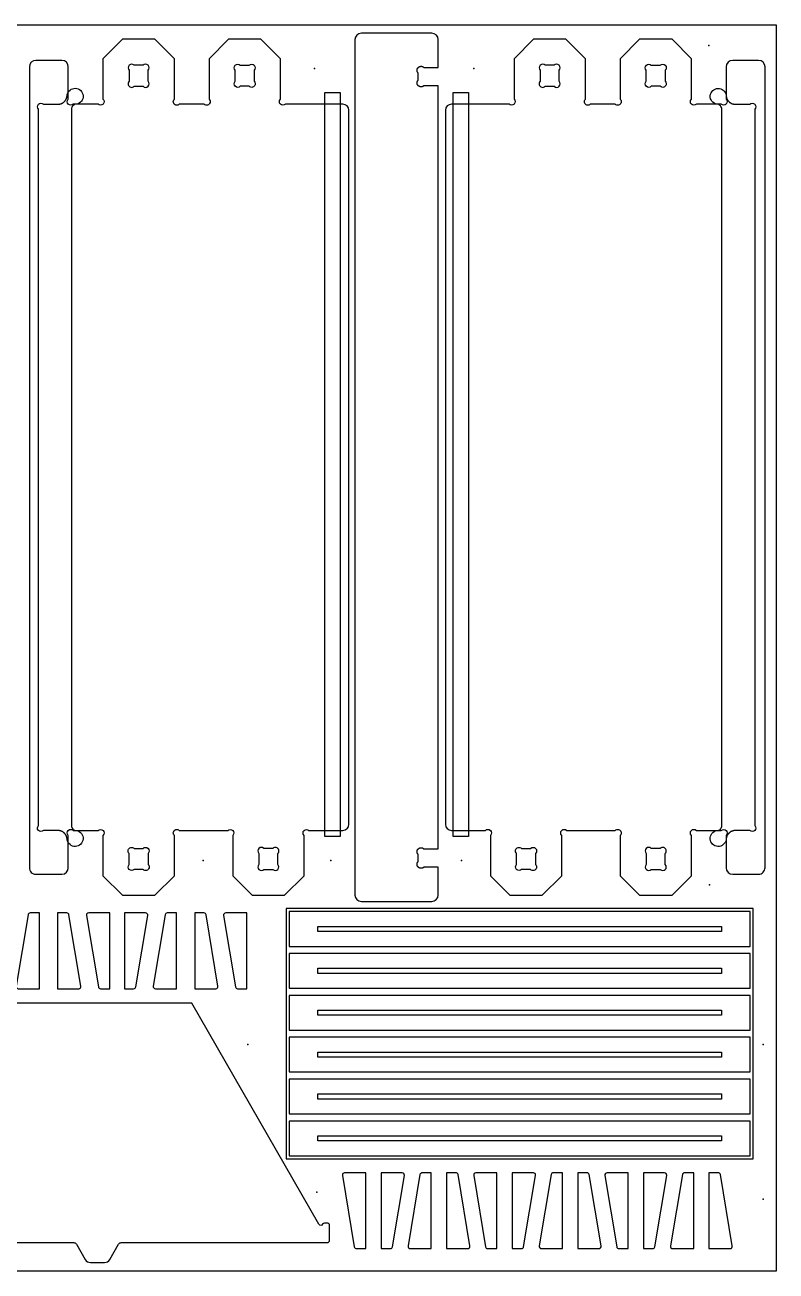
# Model space of a CAD drawing. Header units: millimetres. Extents: x 0 to 2438, y 0 to 1220.
# Drawn here: x 1702 to 2438, y 0 to 1220 of the extents above; entities that cross this region are included whole.
import ezdxf

# ---------------------------------------------------------------- set-up
doc = ezdxf.new("R2010")
doc.units = ezdxf.units.MM
doc.header["$MEASUREMENT"] = 0
for name, color, linetype, true_color in [('Board Fixings', 6, 'Continuous', 0xff00ff), ('Pockets 10mm', 5, 'Continuous', 0x0000ff), ('Pockets 5mm', 4, 'Continuous', 0x00ffff), ('Profile - inside', 30, 'Continuous', 0xff7f00), ('Profile - outside', 18, 'Continuous', 0x000000), ('Stock Perimeter', 1, 'Continuous', 0xff0007)]:
    doc.layers.add(name, color=color, linetype=linetype, true_color=true_color)

msp = doc.modelspace()

# ---------------------------------------------------------------- linework, layer by layer
at = {"layer": 'Board Fixings'}
for p in [(2372.1, 1199.8), (1985.9, 1177.3), (2141.9, 1177.3), (1876.9, 402.1), (2001.9, 402.1), (2129.9, 402.1), (2372.9, 378.1), (1920.6, 221.7), (2425.3, 221.7), (1988.4, 77.4), (2425.3, 70.3)]:
    msp.add_point(p, dxfattribs=at)
at = {"layer": 'Pockets 10mm'}
for points in [[(1748, 1137.4), (1748, 436.3, 0.414214), (1753, 431.3, -1.921458), (1743.8, 422.3), (1743.8, 422.5), (1743.8, 422.8), (1743.8, 423), (1743.7, 423.2), (1743.7, 423.4), (1743.7, 423.6), (1743.6, 423.9), (1743.6, 424.1), (1743.6, 424.3), (1743.5, 424.5), (1743.5, 424.7), (1743.4, 424.9), (1743.3, 425.1), (1743.3, 425.4), (1743.2, 425.6), (1743.1, 425.8), (1743, 426), (1742.9, 426.2), (1742.8, 426.4), (1742.7, 426.6), (1742.6, 426.8), (1742.5, 426.9), (1742.4, 427.1), (1742.3, 427.3), (1742.1, 427.5), (1742, 427.7), (1741.9, 427.9), (1741.7, 428), (1741.6, 428.2), (1741.5, 428.4), (1741.3, 428.5), (1741.1, 428.7), (1741, 428.8), (1740.8, 429), (1740.7, 429.1), (1740.5, 429.3), (1740.3, 429.4), (1740.1, 429.5), (1740, 429.7), (1739.8, 429.8), (1739.6, 429.9), (1739.4, 430), (1739.2, 430.2), (1739, 430.3), (1738.8, 430.4), (1738.6, 430.5), (1738.4, 430.5), (1738.2, 430.6), (1738, 430.7), (1737.8, 430.8), (1737.6, 430.9), (1737.4, 430.9), (1737.2, 431), (1737, 431.1), (1736.8, 431.1), (1736.5, 431.1), (1736.3, 431.2), (1736.1, 431.2), (1735.9, 431.3), (1735.7, 431.3), (1735.5, 431.3), (1735.2, 431.3), (1735, 431.3), (1734.7, 431.3), (1720.5, 431.3, -0.999999), (1715.7, 436.2, -0.000192), (1715.7, 1137.5, -0.999984), (1720.5, 1142.3), (1734.7, 1142.4), (1735, 1142.4), (1735.2, 1142.4), (1735.5, 1142.4), (1735.7, 1142.4), (1735.9, 1142.4), (1736.1, 1142.5), (1736.3, 1142.5), (1736.5, 1142.5), (1736.8, 1142.6), (1737, 1142.6), (1737.2, 1142.7), (1737.4, 1142.7), (1737.6, 1142.8), (1737.8, 1142.9), (1738, 1143), (1738.2, 1143), (1738.4, 1143.1), (1738.6, 1143.2), (1738.8, 1143.3), (1739, 1143.4), (1739.2, 1143.5), (1739.4, 1143.6), (1739.6, 1143.8), (1739.8, 1143.9), (1740, 1144), (1740.1, 1144.1), (1740.3, 1144.3), (1740.5, 1144.4), (1740.7, 1144.5), (1740.8, 1144.7), (1741, 1144.8), (1741.1, 1145), (1741.3, 1145.2), (1741.5, 1145.3), (1741.6, 1145.5), (1741.7, 1145.7), (1741.9, 1145.8), (1742, 1146), (1742.1, 1146.2), (1742.3, 1146.4), (1742.4, 1146.5), (1742.5, 1146.7), (1742.6, 1146.9), (1742.7, 1147.1), (1742.8, 1147.3), (1742.9, 1147.5), (1743, 1147.7), (1743.1, 1147.9), (1743.2, 1148.1), (1743.3, 1148.3), (1743.3, 1148.5), (1743.4, 1148.7), (1743.5, 1149), (1743.5, 1149.2), (1743.6, 1149.4), (1743.6, 1149.6), (1743.6, 1149.8), (1743.7, 1150), (1743.7, 1150.3), (1743.7, 1150.5), (1743.8, 1150.7), (1743.8, 1150.9), (1743.8, 1151.1), (1743.8, 1151.4, -1.921458), (1753, 1142.4, 0.414214), (1748, 1137.4)], [(2417.2, 1137.5, -0.000192), (2417.2, 436.2, -0.999999), (2412.3, 431.3), (2398.1, 431.3), (2397.9, 431.3), (2397.6, 431.3), (2397.4, 431.3), (2397.2, 431.3), (2397, 431.2), (2396.8, 431.2), (2396.5, 431.2), (2396.3, 431.1), (2396.1, 431.1), (2395.9, 431), (2395.7, 431), (2395.5, 430.9), (2395.3, 430.8), (2395, 430.8), (2394.8, 430.7), (2394.6, 430.6), (2394.4, 430.5), (2394.2, 430.4), (2394, 430.3), (2393.8, 430.2), (2393.6, 430.1), (2393.4, 430), (2393.3, 429.9), (2393.1, 429.8), (2392.9, 429.7), (2392.7, 429.5), (2392.5, 429.4), (2392.4, 429.3), (2392.2, 429.1), (2392, 429), (2391.9, 428.8), (2391.7, 428.7), (2391.6, 428.5), (2391.4, 428.3), (2391.3, 428.2), (2391.1, 428), (2391, 427.8), (2390.9, 427.7), (2390.7, 427.5), (2390.6, 427.3), (2390.5, 427.1), (2390.4, 426.9), (2390.2, 426.7), (2390.1, 426.5), (2390, 426.3), (2389.9, 426.2), (2389.9, 426), (2389.8, 425.7), (2389.7, 425.5), (2389.6, 425.3), (2389.5, 425.1), (2389.5, 424.9), (2389.4, 424.7), (2389.4, 424.5), (2389.3, 424.3), (2389.3, 424.1), (2389.2, 423.8), (2389.2, 423.6), (2389.1, 423.4), (2389.1, 423.2), (2389.1, 423), (2389.1, 422.7), (2389.1, 422.5), (2389.1, 422.3, -1.921458), (2379.9, 431.3, 0.414214), (2384.9, 436.3), (2384.9, 786.8), (2384.9, 1137.4, 0.414214), (2379.9, 1142.4, -1.921458), (2389.1, 1151.3), (2389.1, 1151.1), (2389.1, 1150.9), (2389.1, 1150.7), (2389.1, 1150.5), (2389.1, 1150.2), (2389.2, 1150), (2389.2, 1149.8), (2389.3, 1149.6), (2389.3, 1149.4), (2389.4, 1149.2), (2389.4, 1148.9), (2389.5, 1148.7), (2389.5, 1148.5), (2389.6, 1148.3), (2389.7, 1148.1), (2389.8, 1147.9), (2389.9, 1147.7), (2389.9, 1147.5), (2390, 1147.3), (2390.1, 1147.1), (2390.2, 1146.9), (2390.4, 1146.7), (2390.5, 1146.5), (2390.6, 1146.3), (2390.7, 1146.2), (2390.9, 1146), (2391, 1145.8), (2391.1, 1145.6), (2391.3, 1145.5), (2391.4, 1145.3), (2391.6, 1145.1), (2391.7, 1145), (2391.9, 1144.8), (2392, 1144.7), (2392.2, 1144.5), (2392.4, 1144.4), (2392.5, 1144.2), (2392.7, 1144.1), (2392.9, 1144), (2393.1, 1143.9), (2393.3, 1143.7), (2393.4, 1143.6), (2393.6, 1143.5), (2393.8, 1143.4), (2394, 1143.3), (2394.2, 1143.2), (2394.4, 1143.1), (2394.6, 1143), (2394.8, 1142.9), (2395, 1142.9), (2395.3, 1142.8), (2395.5, 1142.7), (2395.7, 1142.7), (2395.9, 1142.6), (2396.1, 1142.6), (2396.3, 1142.5), (2396.5, 1142.5), (2396.8, 1142.4), (2397, 1142.4), (2397.2, 1142.4), (2397.4, 1142.4), (2397.6, 1142.4), (2397.9, 1142.3), (2398.1, 1142.3), (2412.3, 1142.3, -0.999984), (2417.2, 1137.5)]]:
    msp.add_lwpolyline(points, format="xyb", dxfattribs=at)
for points in [[(1996.2, 1153.8), (2011, 1153.8), (2011, 425.6), (1996.2, 425.6), (1996.2, 1153.8)], [(2136.7, 1153.8), (2136.7, 425.6), (2121.9, 425.6), (2121.9, 1153.8), (2136.7, 1153.8)]]:
    msp.add_lwpolyline(points, dxfattribs=at)
at = {"layer": 'Pockets 5mm'}
for points in [[(2415.6, 354.9), (1958.3, 354.9), (1958.3, 109.9), (2415.6, 109.9), (2415.6, 354.9)], [(2384.6, 332.4), (1989.2, 332.4), (1989.2, 337.4), (2384.6, 337.4), (2384.6, 332.4)], [(2384.6, 296.4), (2384.6, 291.4), (1989.2, 291.4), (1989.2, 296.4), (2384.6, 296.4)], [(2384.6, 250.4), (1989.2, 250.4), (1989.2, 255.4), (2384.6, 255.4), (2384.6, 250.4)], [(2384.6, 214.4), (2384.6, 209.4), (1989.2, 209.4), (1989.2, 214.4), (2384.6, 214.4)], [(2384.6, 168.4), (1989.2, 168.4), (1989.2, 173.4), (2384.6, 173.4), (2384.6, 168.4)], [(2384.6, 132.4), (2384.6, 127.4), (1989.2, 127.4), (1989.2, 132.4), (2384.6, 132.4)]]:
    msp.add_lwpolyline(points, dxfattribs=at)
at = {"layer": 'Profile - inside'}
for points in [[(1809.4, 1159.9), (1818.2, 1159.9, 0.99999), (1823.1, 1164.8), (1823.1, 1175.7, 1), (1818.2, 1180.5), (1809.4, 1180.5, 0.999999), (1804.5, 1175.7), (1804.5, 1164.8, 1.000009), (1809.4, 1159.9)], [(1922.1, 1159.9), (1913.3, 1159.9, -0.99999), (1908.4, 1164.8), (1908.4, 1175.7, -1), (1913.3, 1180.5), (1922.1, 1180.5, -0.999999), (1927, 1175.7), (1927, 1164.8, -1.000009), (1922.1, 1159.9)], [(2211.9, 1159.9), (2220.7, 1159.9, 0.99999), (2225.6, 1164.8), (2225.6, 1175.7, 1), (2220.7, 1180.5), (2211.9, 1180.5, 0.999999), (2207, 1175.7), (2207, 1164.8, 1.000009), (2211.9, 1159.9)], [(2324.6, 1159.9), (2315.8, 1159.9, -0.99999), (2310.9, 1164.8), (2310.9, 1175.7, -1), (2315.8, 1180.5), (2324.6, 1180.5, -0.999999), (2329.5, 1175.7), (2329.5, 1164.8, -1.000009), (2324.6, 1159.9)], [(1809.4, 413.8), (1818.2, 413.8, -0.99999), (1823.1, 408.9), (1823.1, 398, -1), (1818.2, 393.2), (1809.4, 393.2, -0.999999), (1804.5, 398), (1804.5, 408.9, -1.000009), (1809.4, 413.8)], [(1945.3, 413.8), (1936.4, 413.8, 0.99999), (1931.5, 408.9), (1931.5, 398, 1), (1936.4, 393.2), (1945.3, 393.2, 0.999999), (1950.1, 398), (1950.1, 408.9, 1.000009), (1945.3, 413.8)], [(2188.7, 413.8), (2197.6, 413.8, -0.99999), (2202.5, 408.9), (2202.5, 398, -1), (2197.6, 393.2), (2188.7, 393.2, -0.999999), (2183.9, 398), (2183.9, 408.9, -1.000009), (2188.7, 413.8)], [(2324.6, 413.8), (2315.8, 413.8, 0.99999), (2310.9, 408.9), (2310.9, 398, 1), (2315.8, 393.2), (2324.6, 393.2, 0.999999), (2329.5, 398), (2329.5, 408.9, 1.000009), (2324.6, 413.8)]]:
    msp.add_lwpolyline(points, format="xyb", dxfattribs=at)
at = {"layer": 'Profile - outside'}
for points in [[(2093, 1160.4), (2093, 1160.4), (2093, 1160.4), (2093, 1160.4), (2093, 1160.3), (2092.9, 1160.3), (2092.9, 1160.3), (2092.9, 1160.3), (2092.9, 1160.3), (2092.9, 1160.2), (2092.9, 1160.2), (2092.8, 1160.2), (2092.8, 1160.1), (2092.7, 1160.1), (2092.7, 1160.1), (2092.7, 1160), (2092.6, 1160), (2092.6, 1160), (2092.5, 1159.9), (2092.5, 1159.9), (2092.4, 1159.9), (2092.4, 1159.9), (2092.3, 1159.8), (2092.2, 1159.8), (2092.1, 1159.7), (2092.1, 1159.7), (2092, 1159.7), (2091.9, 1159.6), (2091.8, 1159.6), (2091.7, 1159.6), (2091.6, 1159.5), (2091.5, 1159.5), (2091.4, 1159.5), (2091.4, 1159.4), (2091.3, 1159.4), (2091.2, 1159.4), (2091.1, 1159.4), (2091, 1159.4), (2090.9, 1159.4), (2090.8, 1159.3), (2090.7, 1159.3), (2090.6, 1159.3), (2090.5, 1159.3), (2090.4, 1159.3), (2090.3, 1159.3), (2090.2, 1159.3), (2090.1, 1159.3), (2090, 1159.3), (2089.9, 1159.4), (2089.8, 1159.4), (2089.7, 1159.4), (2089.6, 1159.4), (2089.5, 1159.4), (2089.4, 1159.5), (2089.3, 1159.5), (2089.2, 1159.5), (2089.1, 1159.5), (2089, 1159.6), (2088.9, 1159.6), (2088.8, 1159.7), (2088.7, 1159.7), (2088.6, 1159.7), (2088.5, 1159.8), (2088.5, 1159.8), (2088.4, 1159.9), (2088.3, 1159.9), (2088.2, 1160), (2088.1, 1160.1), (2088, 1160.1), (2088, 1160.2), (2087.9, 1160.2), (2087.8, 1160.3), (2087.7, 1160.4), (2087.7, 1160.4), (2087.6, 1160.5), (2087.5, 1160.6), (2087.5, 1160.6), (2087.4, 1160.7), (2087.4, 1160.8), (2087.3, 1160.8), (2087.2, 1160.9), (2087.2, 1161), (2087.1, 1161.1), (2087.1, 1161.1), (2087, 1161.2), (2087, 1161.3), (2086.9, 1161.4), (2086.9, 1161.5), (2086.9, 1161.5), (2086.8, 1161.6), (2086.8, 1161.7), (2086.8, 1161.7), (2086.7, 1161.8), (2086.7, 1161.9), (2086.7, 1162), (2086.7, 1162), (2086.6, 1162.1), (2086.6, 1162.2), (2086.6, 1162.2), (2086.6, 1162.3), (2086.6, 1162.4), (2086.5, 1162.5), (2086.5, 1162.6), (2086.5, 1162.6), (2086.5, 1162.7), (2086.5, 1162.8), (2086.5, 1162.9), (2086.5, 1162.9), (2086.5, 1163), (2086.5, 1163.1), (2086.5, 1163.2), (2086.5, 1163.3), (2086.5, 1163.3), (2086.5, 1163.4), (2086.5, 1163.5), (2086.5, 1163.6), (2086.5, 1163.7), (2086.5, 1163.7), (2086.5, 1163.8), (2086.5, 1163.9), (2086.5, 1164), (2086.5, 1164.1), (2086.6, 1164.1), (2086.6, 1164.2), (2086.6, 1164.3), (2086.6, 1164.4), (2086.7, 1164.4), (2086.7, 1164.5), (2086.7, 1164.6), (2086.7, 1164.7), (2086.8, 1164.7), (2086.8, 1164.8), (2086.8, 1164.9), (2086.9, 1164.9), (2086.9, 1165), (2086.9, 1165.1), (2087, 1165.2), (2087, 1165.2), (2087.1, 1165.3), (2087.1, 1165.3), (2087.2, 1165.4), (2087.2, 1165.5), (2087.2, 1165.5), (2087.3, 1165.6), (2087.3, 1165.6), (2087.4, 1165.7), (2087.4, 1165.8), (2087.5, 1165.8), (2087.6, 1165.9), (2087.6, 1173), (2087.5, 1173), (2087.4, 1173.1), (2087.4, 1173.1), (2087.3, 1173.2), (2087.3, 1173.2), (2087.3, 1173.3), (2087.2, 1173.4), (2087.2, 1173.4), (2087.1, 1173.5), (2087.1, 1173.5), (2087, 1173.6), (2087, 1173.7), (2086.9, 1173.7), (2086.9, 1173.8), (2086.9, 1173.9), (2086.8, 1173.9), (2086.8, 1174), (2086.8, 1174.1), (2086.7, 1174.2), (2086.7, 1174.2), (2086.7, 1174.3), (2086.7, 1174.4), (2086.6, 1174.5), (2086.6, 1174.5), (2086.6, 1174.6), (2086.6, 1174.7), (2086.5, 1174.8), (2086.5, 1174.8), (2086.5, 1174.9), (2086.5, 1175), (2086.5, 1175.1), (2086.5, 1175.2), (2086.5, 1175.2), (2086.5, 1175.3), (2086.5, 1175.4), (2086.5, 1175.5), (2086.5, 1175.6), (2086.5, 1175.6), (2086.5, 1175.7), (2086.5, 1175.8), (2086.5, 1175.9), (2086.5, 1176), (2086.5, 1176), (2086.5, 1176.1), (2086.5, 1176.2), (2086.5, 1176.3), (2086.5, 1176.3), (2086.6, 1176.4), (2086.6, 1176.5), (2086.6, 1176.6), (2086.6, 1176.6), (2086.6, 1176.7), (2086.7, 1176.8), (2086.7, 1176.9), (2086.7, 1176.9), (2086.7, 1177), (2086.8, 1177.1), (2086.8, 1177.1), (2086.8, 1177.2), (2086.9, 1177.3), (2086.9, 1177.3), (2086.9, 1177.4), (2087, 1177.5), (2087, 1177.6), (2087.1, 1177.7), (2087.1, 1177.8), (2087.2, 1177.8), (2087.2, 1177.9), (2087.3, 1178), (2087.4, 1178), (2087.4, 1178.1), (2087.5, 1178.2), (2087.5, 1178.3), (2087.6, 1178.3), (2087.7, 1178.4), (2087.7, 1178.5), (2087.8, 1178.5), (2087.9, 1178.6), (2088, 1178.6), (2088, 1178.7), (2088.1, 1178.8), (2088.2, 1178.8), (2088.3, 1178.9), (2088.4, 1178.9), (2088.5, 1179), (2088.5, 1179), (2088.6, 1179.1), (2088.7, 1179.1), (2088.8, 1179.2), (2088.9, 1179.2), (2089, 1179.2), (2089.1, 1179.3), (2089.2, 1179.3), (2089.3, 1179.3), (2089.4, 1179.4), (2089.5, 1179.4), (2089.6, 1179.4), (2089.7, 1179.4), (2089.8, 1179.4), (2089.9, 1179.5), (2090, 1179.5), (2090.1, 1179.5), (2090.2, 1179.5), (2090.3, 1179.5), (2090.4, 1179.5), (2090.5, 1179.5), (2090.6, 1179.5), (2090.7, 1179.5), (2090.8, 1179.5), (2090.9, 1179.5), (2091, 1179.5), (2091.1, 1179.4), (2091.2, 1179.4), (2091.3, 1179.4), (2091.4, 1179.4), (2091.5, 1179.4), (2091.5, 1179.3), (2091.6, 1179.3), (2091.7, 1179.3), (2091.8, 1179.2), (2091.9, 1179.2), (2092, 1179.2), (2092.1, 1179.1), (2092.1, 1179.1), (2092.2, 1179.1), (2092.3, 1179), (2092.4, 1179), (2092.4, 1178.9), (2092.5, 1178.9), (2092.5, 1178.9), (2092.6, 1178.8), (2092.6, 1178.8), (2092.7, 1178.8), (2092.7, 1178.7), (2092.7, 1178.7), (2092.8, 1178.7), (2092.8, 1178.6), (2092.9, 1178.6), (2092.9, 1178.6), (2092.9, 1178.6), (2092.9, 1178.5), (2092.9, 1178.5), (2092.9, 1178.5), (2093, 1178.5), (2093, 1178.5), (2093, 1178.4), (2093, 1178.4), (2093, 1178.4), (2107.2, 1178.4), (2107.2, 1205.6, 0.414213), (2100.9, 1211.9), (2032, 1211.9, 0.414123), (2025.6, 1205.6), (2025.6, 368, 0.404917), (2032, 361.9), (2100.9, 361.9, 0.403868), (2107.2, 368), (2107.2, 395.4), (2093, 395.4), (2093, 395.4), (2093, 395.3), (2093, 395.3), (2093, 395.3), (2092.9, 395.3), (2092.9, 395.3), (2092.9, 395.2), (2092.9, 395.2), (2092.9, 395.2), (2092.9, 395.2), (2092.8, 395.2), (2092.8, 395.1), (2092.7, 395.1), (2092.7, 395.1), (2092.7, 395), (2092.6, 395), (2092.6, 394.9), (2092.5, 394.9), (2092.5, 394.9), (2092.4, 394.9), (2092.4, 394.8), (2092.3, 394.8), (2092.2, 394.7), (2092.1, 394.7), (2092.1, 394.7), (2092, 394.6), (2091.9, 394.6), (2091.8, 394.6), (2091.7, 394.5), (2091.6, 394.5), (2091.5, 394.5), (2091.5, 394.4), (2091.4, 394.4), (2091.3, 394.4), (2091.2, 394.4), (2091.1, 394.4), (2091, 394.3), (2090.9, 394.3), (2090.8, 394.3), (2090.7, 394.3), (2090.6, 394.3), (2090.5, 394.3), (2090.4, 394.3), (2090.3, 394.3), (2090.2, 394.3), (2090.1, 394.3), (2090, 394.3), (2089.9, 394.3), (2089.8, 394.3), (2089.7, 394.4), (2089.6, 394.4), (2089.5, 394.4), (2089.4, 394.4), (2089.3, 394.5), (2089.2, 394.5), (2089.1, 394.5), (2089, 394.6), (2088.9, 394.6), (2088.8, 394.6), (2088.7, 394.7), (2088.6, 394.7), (2088.5, 394.8), (2088.5, 394.8), (2088.4, 394.9), (2088.3, 394.9), (2088.2, 395), (2088.1, 395), (2088, 395.1), (2088, 395.1), (2087.9, 395.2), (2087.8, 395.3), (2087.7, 395.3), (2087.7, 395.4), (2087.6, 395.5), (2087.5, 395.5), (2087.5, 395.6), (2087.4, 395.7), (2087.4, 395.7), (2087.3, 395.8), (2087.2, 395.9), (2087.2, 396), (2087.1, 396), (2087.1, 396.1), (2087, 396.2), (2087, 396.3), (2086.9, 396.4), (2086.9, 396.4), (2086.9, 396.5), (2086.8, 396.6), (2086.8, 396.6), (2086.8, 396.7), (2086.7, 396.8), (2086.7, 396.9), (2086.7, 396.9), (2086.7, 397), (2086.6, 397.1), (2086.6, 397.1), (2086.6, 397.2), (2086.6, 397.3), (2086.6, 397.4), (2086.5, 397.4), (2086.5, 397.5), (2086.5, 397.6), (2086.5, 397.7), (2086.5, 397.8), (2086.5, 397.8), (2086.5, 397.9), (2086.5, 398), (2086.5, 398.1), (2086.5, 398.2), (2086.5, 398.2), (2086.5, 398.3), (2086.5, 398.4), (2086.5, 398.5), (2086.5, 398.6), (2086.5, 398.6), (2086.5, 398.7), (2086.5, 398.8), (2086.5, 398.9), (2086.5, 398.9), (2086.5, 399), (2086.6, 399.1), (2086.6, 399.2), (2086.6, 399.3), (2086.6, 399.3), (2086.7, 399.4), (2086.7, 399.5), (2086.7, 399.6), (2086.7, 399.6), (2086.8, 399.7), (2086.8, 399.8), (2086.8, 399.8), (2086.9, 399.9), (2086.9, 400), (2086.9, 400.1), (2087, 400.1), (2087, 400.2), (2087.1, 400.3), (2087.1, 400.3), (2087.2, 400.4), (2087.2, 400.4), (2087.3, 400.5), (2087.3, 400.6), (2087.3, 400.6), (2087.4, 400.7), (2087.4, 400.7), (2087.5, 400.8), (2087.6, 400.8), (2087.6, 407.9), (2087.5, 408), (2087.4, 408), (2087.4, 408.1), (2087.3, 408.1), (2087.3, 408.2), (2087.2, 408.3), (2087.2, 408.3), (2087.2, 408.4), (2087.1, 408.4), (2087.1, 408.5), (2087, 408.6), (2087, 408.6), (2086.9, 408.7), (2086.9, 408.8), (2086.9, 408.8), (2086.8, 408.9), (2086.8, 409), (2086.8, 409.1), (2086.7, 409.1), (2086.7, 409.2), (2086.7, 409.3), (2086.7, 409.3), (2086.6, 409.4), (2086.6, 409.5), (2086.6, 409.6), (2086.6, 409.7), (2086.5, 409.7), (2086.5, 409.8), (2086.5, 409.9), (2086.5, 410), (2086.5, 410), (2086.5, 410.1), (2086.5, 410.2), (2086.5, 410.3), (2086.5, 410.4), (2086.5, 410.4), (2086.5, 410.5), (2086.5, 410.6), (2086.5, 410.7), (2086.5, 410.8), (2086.5, 410.8), (2086.5, 410.9), (2086.5, 411), (2086.5, 411.1), (2086.5, 411.2), (2086.5, 411.2), (2086.5, 411.3), (2086.6, 411.4), (2086.6, 411.5), (2086.6, 411.5), (2086.6, 411.6), (2086.6, 411.7), (2086.7, 411.8), (2086.7, 411.8), (2086.7, 411.9), (2086.7, 412), (2086.8, 412), (2086.8, 412.1), (2086.8, 412.2), (2086.9, 412.2), (2086.9, 412.3), (2086.9, 412.4), (2087, 412.5), (2087, 412.6), (2087.1, 412.6), (2087.1, 412.7), (2087.2, 412.8), (2087.2, 412.9), (2087.3, 412.9), (2087.4, 413), (2087.4, 413.1), (2087.5, 413.2), (2087.5, 413.2), (2087.6, 413.3), (2087.7, 413.4), (2087.7, 413.4), (2087.8, 413.5), (2087.9, 413.6), (2088, 413.6), (2088, 413.7), (2088.1, 413.7), (2088.2, 413.8), (2088.3, 413.8), (2088.4, 413.9), (2088.5, 413.9), (2088.5, 414), (2088.6, 414), (2088.7, 414.1), (2088.8, 414.1), (2088.9, 414.2), (2089, 414.2), (2089.1, 414.2), (2089.2, 414.3), (2089.3, 414.3), (2089.4, 414.3), (2089.5, 414.4), (2089.6, 414.4), (2089.7, 414.4), (2089.8, 414.4), (2089.9, 414.4), (2090, 414.4), (2090.1, 414.5), (2090.2, 414.5), (2090.3, 414.5), (2090.4, 414.5), (2090.5, 414.5), (2090.6, 414.5), (2090.7, 414.5), (2090.8, 414.4), (2090.9, 414.4), (2091, 414.4), (2091.1, 414.4), (2091.2, 414.4), (2091.3, 414.4), (2091.4, 414.3), (2091.4, 414.3), (2091.5, 414.3), (2091.6, 414.3), (2091.7, 414.2), (2091.8, 414.2), (2091.9, 414.2), (2092, 414.1), (2092.1, 414.1), (2092.1, 414.1), (2092.2, 414), (2092.3, 414), (2092.4, 413.9), (2092.4, 413.9), (2092.5, 413.9), (2092.5, 413.8), (2092.6, 413.8), (2092.6, 413.8), (2092.7, 413.7), (2092.7, 413.7), (2092.7, 413.7), (2092.8, 413.6), (2092.8, 413.6), (2092.9, 413.6), (2092.9, 413.5), (2092.9, 413.5), (2092.9, 413.5), (2092.9, 413.5), (2092.9, 413.5), (2093, 413.5), (2093, 413.4), (2093, 413.4), (2093, 413.4), (2093, 413.4), (2107.2, 413.4), (2107.2, 1160.4), (2093, 1160.4)], [(1713.2, 1185.3, 0.414213), (1706.8, 1178.9), (1706.8, 394.9, 0.414214), (1713.2, 388.5), (1738.6, 388.5, 0.414213), (1744.9, 394.9), (1744.9, 426.5, -1), (1749.8, 431.4), (1774.1, 431.4, -0.999999), (1778.9, 426.5), (1778.9, 386.9), (1798, 367.9), (1829.7, 367.9), (1848.8, 386.9), (1848.8, 426.5, -1), (1853.6, 431.4), (1901.1, 431.4, -1), (1905.9, 426.5), (1905.9, 386.9), (1925, 367.9), (1956.7, 367.9), (1975.8, 386.9), (1975.8, 426.5, -0.999994), (1980.6, 431.4), (2013.7, 431.4, 0.414213), (2019.7, 437.4), (2019.7, 1136.4, 0.414213), (2013.7, 1142.4), (1957.5, 1142.4, -0.999999), (1952.6, 1147.3), (1952.6, 1186.9), (1933.6, 1205.9), (1901.8, 1205.9), (1882.8, 1186.9), (1882.8, 1147.3, -1.000001), (1877.9, 1142.4), (1853.6, 1142.4, -1), (1848.8, 1147.3), (1848.8, 1186.9), (1829.7, 1205.9), (1798, 1205.9), (1778.9, 1186.9), (1778.9, 1147.3, -0.999999), (1774.1, 1142.4), (1749.8, 1142.4, -1), (1744.9, 1147.3), (1744.9, 1178.9, 0.414213), (1738.6, 1185.3), (1713.2, 1185.3)], [(2420.9, 1185.3), (2395.5, 1185.3, 0.414213), (2389.1, 1178.9), (2389.1, 1147.3, -1), (2384.3, 1142.4), (2360, 1142.4, -0.999999), (2355.1, 1147.3), (2355.1, 1186.9), (2336.1, 1205.9), (2304.3, 1205.9), (2285.3, 1186.9), (2285.3, 1147.3, -1), (2280.4, 1142.4), (2256.1, 1142.4, -1.000001), (2251.3, 1147.3), (2251.3, 1186.9), (2232.2, 1205.9), (2200.5, 1205.9), (2181.4, 1186.9), (2181.4, 1147.3, -0.999999), (2176.6, 1142.4), (2120.3, 1142.4, 0.414213), (2114.3, 1136.4), (2114.3, 437.4, 0.414213), (2120.3, 431.4), (2153.4, 431.4, -0.999994), (2158.3, 426.5), (2158.3, 386.9), (2177.3, 367.9), (2209.1, 367.9), (2228.1, 386.9), (2228.1, 426.5, -1), (2233, 431.4), (2280.4, 431.4, -1), (2285.3, 426.5), (2285.3, 386.9), (2304.3, 367.9), (2336.1, 367.9), (2355.1, 386.9), (2355.1, 426.5, -0.999999), (2360, 431.4), (2384.3, 431.4, -1), (2389.1, 426.5), (2389.1, 394.9, 0.414213), (2395.5, 388.5), (2420.9, 388.5, 0.414214), (2427.2, 394.9), (2427.2, 1178.9, 0.414213), (2420.9, 1185.3)], [(1716.7, 276.4), (1716.7, 350.6), (1707.6, 350.6, 0.366629), (1705.5, 348.7), (1693.9, 278.9, 0.463455), (1696, 276.4), (1716.7, 276.4)], [(1734.5, 276.4), (1755.1, 276.4, 0.463455), (1757.3, 278.9), (1745.6, 348.7, 0.366629), (1743.5, 350.6), (1734.5, 350.6), (1734.5, 276.4)], [(1785.5, 350.6), (1764.9, 350.6, 0.463455), (1762.7, 348), (1774.4, 278.2, 0.366629), (1776.5, 276.4), (1785.5, 276.4), (1785.5, 350.6)], [(1799.9, 350.6), (1799.9, 276.4), (1808.9, 276.4, 0.366629), (1811, 278.2), (1822.7, 348, 0.463455), (1820.5, 350.6), (1799.9, 350.6)], [(1850.9, 276.4), (1850.9, 350.6), (1841.9, 350.6, 0.366629), (1839.7, 348.7), (1828.1, 278.9, 0.463455), (1830.2, 276.4), (1850.9, 276.4)], [(1868.7, 276.4), (1889.4, 276.4, 0.463455), (1891.5, 278.9), (1879.9, 348.7, 0.366629), (1877.7, 350.6), (1868.7, 350.6), (1868.7, 276.4)], [(1919.8, 350.6), (1899.1, 350.6, 0.463455), (1897, 348), (1908.6, 278.2, 0.366629), (1910.7, 276.4), (1919.8, 276.4), (1919.8, 350.6)], [(2036.2, 96.2), (2015.5, 96.2, 0.463455), (2013.4, 93.7), (2025, 23.8, 0.366629), (2027.2, 22), (2036.2, 22), (2036.2, 96.2)], [(2051.2, 96.2), (2051.2, 22), (2060.2, 22, 0.366629), (2062.4, 23.8), (2074, 93.7, 0.463455), (2071.9, 96.2), (2051.2, 96.2)], [(2100.4, 22), (2100.4, 96.2), (2091.4, 96.2, 0.366629), (2089.3, 94.4), (2077.6, 24.6, 0.463455), (2079.8, 22), (2100.4, 22)], [(2115.4, 22), (2136.1, 22, 0.463455), (2138.2, 24.6), (2126.6, 94.4, 0.366629), (2124.4, 96.2), (2115.4, 96.2), (2115.4, 22)], [(2164.6, 96.2), (2144, 96.2, 0.463455), (2141.9, 93.7), (2153.5, 23.8, 0.366629), (2155.6, 22), (2164.6, 22), (2164.6, 96.2)], [(2179.7, 96.2), (2179.7, 22), (2188.7, 22, 0.366629), (2190.8, 23.8), (2202.5, 93.7, 0.463455), (2200.3, 96.2), (2179.7, 96.2)], [(2228.9, 22), (2228.9, 96.2), (2219.9, 96.2, 0.366629), (2217.7, 94.4), (2206.1, 24.6, 0.463455), (2208.2, 22), (2228.9, 22)], [(2243.9, 22), (2264.5, 22, 0.463455), (2266.7, 24.6), (2255, 94.4, 0.366629), (2252.9, 96.2), (2243.9, 96.2), (2243.9, 22)], [(2293.1, 96.2), (2272.5, 96.2, 0.463455), (2270.3, 93.7), (2281.9, 23.8, 0.366629), (2284.1, 22), (2293.1, 22), (2293.1, 96.2)], [(2308.1, 96.2), (2308.1, 22), (2317.1, 22, 0.366629), (2319.3, 23.8), (2330.9, 93.7, 0.463455), (2328.8, 96.2), (2308.1, 96.2)], [(2357.3, 22), (2357.3, 96.2), (2348.3, 96.2, 0.366629), (2346.2, 94.4), (2334.5, 24.6, 0.463455), (2336.7, 22), (2357.3, 22)], [(2372.3, 22), (2393, 22, 0.463455), (2395.1, 24.6), (2383.5, 94.4, 0.366629), (2381.3, 96.2), (2372.3, 96.2), (2372.3, 22)], [(1548.4, 27.9), (1750.3, 27.9, -0.267947), (1752.9, 26.4), (1761.5, 11.4, 0.267949), (1766.7, 8.4), (1780.4, 8.4, 0.267949), (1785.6, 11.4), (1794.2, 26.4, -0.267952), (1796.8, 27.9), (1998.7, 27.9, 0.414214), (2000.7, 29.9), (2000.7, 45, 0.414214), (1998.7, 47), (1995.7, 47, 0.287075), (1994, 45.9, -0.625717), (1990.4, 45.9)]]:
    msp.add_lwpolyline(points, format="xyb", dxfattribs=at)
for points in [[(2412.6, 351.9), (1961.3, 351.9), (1961.3, 317.9), (2412.6, 317.9), (2412.6, 351.9)], [(2412.6, 276.9), (2412.6, 310.9), (1961.3, 310.9), (1961.3, 276.9), (2412.6, 276.9)], [(2412.6, 269.9), (1961.3, 269.9), (1961.3, 235.9), (2412.6, 235.9), (2412.6, 269.9)], [(1990.4, 45.9), (1866, 262.3), (1680.8, 262.3)], [(2412.6, 194.9), (2412.6, 228.9), (1961.3, 228.9), (1961.3, 194.9), (2412.6, 194.9)], [(2412.6, 187.9), (1961.3, 187.9), (1961.3, 153.9), (2412.6, 153.9), (2412.6, 187.9)], [(2412.6, 112.9), (2412.6, 146.9), (1961.3, 146.9), (1961.3, 112.9), (2412.6, 112.9)]]:
    msp.add_lwpolyline(points, dxfattribs=at)
at = {"layer": 'Stock Perimeter'}
msp.add_lwpolyline([(2438, 1220), (2438, 0), (0, 0), (0, 1220), (2438, 1220)], dxfattribs=at)

doc.saveas('drawing.dxf')
